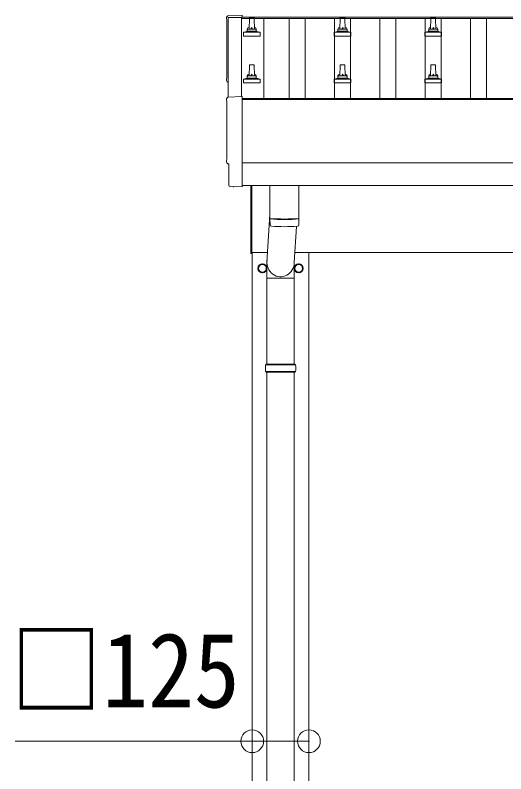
# Model space of a CAD drawing. Units: millimetres at full size, sheet at 1:50; details may follow other scales. Extents: x -14053 to 14053, y -9700 to 9700.
# Drawn here: x -8898 to -7816, y -3403 to -1730 of the extents above; entities that cross this region are included whole.
import ezdxf
from ezdxf.enums import TextEntityAlignment as Align

# ---------------------------------------------------------------- set-up
doc = ezdxf.new("R2010")
doc.units = ezdxf.units.MM
doc.header["$LTSCALE"] = 50
doc.header["$PDMODE"] = 32
doc.header["$PDSIZE"] = 50
for name, color, linetype, lineweight in [('0-1_Defpoints', 4, 'Continuous', 9), ('0-2_TEXT1', 5, 'Continuous', 5), ('0-3_SHAPE', 7, 'Continuous', 9), ('0-6_PARTS1', 6, 'Continuous', 9)]:
    doc.layers.add(name, color=color, linetype=linetype, lineweight=lineweight)
doc.styles.add('ＭＳ ゴシック', font='')
doc.styles.get('ＭＳ ゴシック').set_extended_font_data('MS Gothic')

msp = doc.modelspace()

# ---------------------------------------------------------------- linework, layer by layer
at = {"layer": '0-1_Defpoints'}
for p, q in [((-8428.38, -1911.26), (-8428.38, -1735.22)), ((-8428.38, -1735.22), (-8399.38, -1735.22)), ((-8399.38, -1734.26), (-2998.88, -1734.26)), ((-8399.38, -1734.26), (-8399.38, -1737.85)), ((-8399.38, -1735.22), (-8399.38, -1909.74)), ((-8399.38, -1737.85), (-2976.38, -1737.85)), ((-8397.38, -1913.87), (-2998.88, -1913.87)), ((-8397.38, -1915.76), (-2976.38, -1915.76)), ((-2998.88, -2055.65), (-8397.38, -2055.65)), ((-8397.38, -2105.47), (-2998.88, -2105.47)), ((-8378.38, -2255.87), (-8378.38, -2105.47)), ((-8376.38, -2105.47), (-8376.38, -2255.87)), ((-8417.01, -2108.5), (-8423.93, -2108.13)), ((-8397.38, -2107.49), (-8397.38, -2108.5)), ((-8376.38, -2255.87), (-8378.38, -2255.87)), ((-8376.38, -2253.37), (-8341.58, -2253.37)), ((-8375.38, -2253.37), (-8375.38, -5108.37)), ((-2998.42, -2253.37), (-8281.47, -2253.37)), ((-8250.38, -5108.37), (-8250.38, -2253.37)), ((-8344.28, -2288.12), (-8344.38, -2288.12)), ((-8344.28, -2288.62), (-8344.38, -2288.62)), ((-8281.48, -2288.12), (-8281.38, -2288.12)), ((-8281.48, -2288.62), (-8281.38, -2288.62))]:
    msp.add_line(p, q, dxfattribs=at)
for points in [[(-8428.95, -1731.86), (-8397.38, -1730.21), (-8397.38, -1734.26)], [(-8428.95, -1911.29), (-8397.38, -1909.64), (-8397.38, -2107.49)], [(-8426.77, -2105.14), (-8426.77, -2058.11), (-8427.37, -2058.11)], [(-8416.27, -2108.22), (-8415.61, -2107.59), (-8397.38, -2108.5)]]:
    msp.add_lwpolyline(points, dxfattribs=at)
for points in [[(-8352.88, -2278.56), (-8361.38, -2283.46), (-8361.38, -2293.28), (-8352.88, -2298.19), (-8344.38, -2293.28), (-8344.38, -2283.46)], [(-8272.88, -2278.56), (-8264.38, -2283.46), (-8264.38, -2293.28), (-8272.88, -2298.19), (-8281.38, -2293.28), (-8281.38, -2283.46)]]:
    msp.add_lwpolyline(points, close=True, dxfattribs=at)
for centre, radius in [((-8352.88, -2288.37), 10), ((-8352.88, -2288.37), 8.5), ((-8272.88, -2288.37), 10), ((-8272.88, -2288.37), 8.5)]:
    msp.add_circle(centre, radius, dxfattribs=at)
for centre, start, end in [((-8352.88, -2288.37), 171.25399, 188.74601), ((-8352.88, -2288.37), 111.25399, 128.74601), ((-8352.88, -2288.37), 51.25399, 68.74601), ((-8352.88, -2288.37), 1.66581, 8.74601), ((-8352.88, -2288.37), 351.25399, 358.33419), ((-8272.88, -2288.37), 171.25399, 178.33419), ((-8272.88, -2288.37), 181.66581, 188.74601), ((-8272.88, -2288.37), 111.25399, 128.74601), ((-8272.88, -2288.37), 51.25399, 68.74601), ((-8272.88, -2288.37), 351.25399, 8.74601), ((-8352.88, -2288.37), 231.25399, 248.74601), ((-8352.88, -2288.37), 291.25399, 308.74601), ((-8272.88, -2288.37), 231.25399, 248.74601), ((-8272.88, -2288.37), 291.25399, 308.74601)]:
    msp.add_arc(centre, 8.6, start, end, dxfattribs=at)
for centre, major_axis, ratio, start_param, end_param in [((-8428.8, -1734.85), (-3, 0), 0.99863, 4.7647489, 6.2979817), ((-13194.66, -1805.28), (4763.38, 0), 0.99863, 6.2686928, 6.2979817), ((-8427.37, -1874.28), (-4.41, 0), 0.99863, 6.2686928, 7.6252171), ((-8428.8, -1914.29), (-3, 0), 0.99863, 4.7647489, 6.2979817), ((-13194.66, -1984.71), (4763.38, 0), 0.99863, 6.2686928, 6.2979817), ((-8427.37, -2053.71), (-4.41, 0), 0.99863, 6.2686928, 7.8539816), ((-8423.77, -2105.13), (-2.18, -2.07), 0.9974, 5.5252311, 7.0411395), ((-8416.96, -2107.5), (-0.727, -0.69), 0.9974, 0.7579542, 1.5707963)]:
    msp.add_ellipse(centre, major_axis=major_axis, ratio=ratio, start_param=start_param, end_param=end_param, dxfattribs=at)
at = {"layer": '0-2_TEXT1'}
for p, q in [((-8382.38, -1760.78), (-8381.65, -1737.25)), ((-8380.65, -1736.28), (-8372.11, -1736.28)), ((-8371.11, -1737.25), (-8370.38, -1760.78)), ((-8182.38, -1760.78), (-8181.65, -1737.25)), ((-8180.65, -1736.28), (-8172.11, -1736.28)), ((-8171.11, -1737.25), (-8170.38, -1760.78)), ((-7982.38, -1760.78), (-7981.65, -1737.25)), ((-7980.65, -1736.28), (-7972.11, -1736.28)), ((-7971.11, -1737.25), (-7970.38, -1760.78)), ((-8394.63, -1776.28), (-8394.63, -1768.56)), ((-8394.25, -1767.78), (-8358.51, -1767.78)), ((-8393.87, -1767.59), (-8387.14, -1765.96)), ((-8386.76, -1765.78), (-8366, -1765.78)), ((-8386.38, -1764.99), (-8386.38, -1760.78)), ((-8385.38, -1760.78), (-8367.38, -1760.78)), ((-8366.38, -1764.99), (-8366.38, -1760.78)), ((-8358.89, -1767.59), (-8365.62, -1765.96)), ((-8358.13, -1776.28), (-8358.13, -1768.56)), ((-8194.63, -1776.28), (-8194.63, -1768.56)), ((-8194.25, -1767.78), (-8158.51, -1767.78)), ((-8193.87, -1767.59), (-8187.14, -1765.96)), ((-8186.76, -1765.78), (-8166, -1765.78)), ((-8186.38, -1764.99), (-8186.38, -1760.78)), ((-8185.38, -1760.78), (-8167.38, -1760.78)), ((-8166.38, -1764.99), (-8166.38, -1760.78)), ((-8158.89, -1767.59), (-8165.62, -1765.96)), ((-8158.13, -1776.28), (-8158.13, -1768.56)), ((-7994.63, -1776.28), (-7994.63, -1768.56)), ((-7994.25, -1767.78), (-7958.51, -1767.78)), ((-7993.87, -1767.59), (-7987.14, -1765.96)), ((-7986.76, -1765.78), (-7966, -1765.78)), ((-7986.38, -1764.99), (-7986.38, -1760.78)), ((-7985.38, -1760.78), (-7967.38, -1760.78)), ((-7966.38, -1764.99), (-7966.38, -1760.78)), ((-7958.89, -1767.59), (-7965.62, -1765.96)), ((-7958.13, -1776.28), (-7958.13, -1768.56)), ((-8358.13, -1776.28), (-8394.63, -1776.28)), ((-8158.13, -1776.28), (-8194.63, -1776.28)), ((-7958.13, -1776.28), (-7994.63, -1776.28)), ((-8380.65, -1839.61), (-8372.11, -1839.61)), ((-8180.65, -1839.61), (-8172.11, -1839.61)), ((-7980.65, -1839.61), (-7972.11, -1839.61)), ((-8382.38, -1864.11), (-8381.65, -1840.59)), ((-8371.11, -1840.59), (-8370.38, -1864.11)), ((-8182.38, -1864.11), (-8181.65, -1840.59)), ((-8171.11, -1840.59), (-8170.38, -1864.11)), ((-7982.38, -1864.11), (-7981.65, -1840.59)), ((-7971.11, -1840.59), (-7970.38, -1864.11)), ((-8394.63, -1879.61), (-8394.63, -1871.9)), ((-8394.25, -1871.11), (-8358.51, -1871.11)), ((-8393.87, -1870.92), (-8387.14, -1869.29)), ((-8386.76, -1869.11), (-8366, -1869.11)), ((-8386.38, -1868.32), (-8386.38, -1864.11)), ((-8385.38, -1864.11), (-8367.38, -1864.11)), ((-8366.38, -1868.32), (-8366.38, -1864.11)), ((-8358.89, -1870.92), (-8365.62, -1869.29)), ((-8358.13, -1879.61), (-8358.13, -1871.9)), ((-8194.63, -1879.61), (-8194.63, -1871.9)), ((-8194.25, -1871.11), (-8158.51, -1871.11)), ((-8193.87, -1870.92), (-8187.14, -1869.29)), ((-8186.76, -1869.11), (-8166, -1869.11)), ((-8186.38, -1868.32), (-8186.38, -1864.11)), ((-8185.38, -1864.11), (-8167.38, -1864.11)), ((-8166.38, -1868.32), (-8166.38, -1864.11)), ((-8158.89, -1870.92), (-8165.62, -1869.29)), ((-8158.13, -1879.61), (-8158.13, -1871.9)), ((-7994.63, -1879.61), (-7994.63, -1871.9)), ((-7994.25, -1871.11), (-7958.51, -1871.11)), ((-7993.87, -1870.92), (-7987.14, -1869.29)), ((-7986.76, -1869.11), (-7966, -1869.11)), ((-7986.38, -1868.32), (-7986.38, -1864.11)), ((-7985.38, -1864.11), (-7967.38, -1864.11)), ((-7966.38, -1868.32), (-7966.38, -1864.11)), ((-7958.89, -1870.92), (-7965.62, -1869.29)), ((-7958.13, -1879.61), (-7958.13, -1871.9)), ((-8358.13, -1879.61), (-8394.63, -1879.61)), ((-8158.13, -1879.61), (-8194.63, -1879.61)), ((-7958.13, -1879.61), (-7994.63, -1879.61))]:
    msp.add_line(p, q, dxfattribs=at)
at = {"layer": '0-2_TEXT1', "color": 4, "lineweight": 9}
for p, q in [((-8349.88, -1737.85), (-8349.88, -1913.87)), ((-8293.88, -1913.87), (-8293.88, -1737.85)), ((-8258.88, -1913.87), (-8258.88, -1737.85)), ((-8193.88, -1913.87), (-8193.88, -1737.85)), ((-8158.88, -1913.87), (-8158.88, -1737.85)), ((-8093.88, -1913.87), (-8093.88, -1737.85)), ((-8058.88, -1913.87), (-8058.88, -1737.85)), ((-7993.88, -1913.87), (-7993.88, -1737.85)), ((-7958.88, -1913.87), (-7958.88, -1737.85)), ((-7893.88, -1913.87), (-7893.88, -1737.85)), ((-7858.88, -1913.87), (-7858.88, -1737.85))]:
    msp.add_line(p, q, dxfattribs=at)
at = {"layer": '0-2_TEXT1'}
for centre, radius, start, end in [((-8380.65, -1737.28), 1, 90, 178.60509), ((-8372.11, -1737.28), 1, 1.39491, 90), ((-8180.65, -1737.28), 1, 90, 178.60509), ((-8172.11, -1737.28), 1, 1.39491, 90), ((-7980.65, -1737.28), 1, 90, 178.60509), ((-7972.11, -1737.28), 1, 1.39491, 90), ((-8393.63, -1768.56), 1, 103.62699, 180), ((-8387.38, -1764.99), 1, 283.62699, 0), ((-8382.3, -1761.41), 4.13, 90, 171.17633), ((-8385.38, -1761.78), 1, 90, 180), ((-8373.05, -1760.78), 4.83, 133.60282, 180), ((-8379.71, -1760.78), 4.83, 0, 46.39718), ((-8370.47, -1761.41), 4.13, 8.82367, 90), ((-8367.38, -1761.78), 1, 0, 90), ((-8365.38, -1764.99), 1, 180, 256.37301), ((-8359.13, -1768.56), 1, 0, 76.37301), ((-8193.63, -1768.56), 1, 103.62699, 180), ((-8187.38, -1764.99), 1, 283.62699, 0), ((-8182.3, -1761.41), 4.13, 90, 171.17633), ((-8185.38, -1761.78), 1, 90, 180), ((-8173.05, -1760.78), 4.83, 133.60282, 180), ((-8179.71, -1760.78), 4.83, 0, 46.39718), ((-8170.47, -1761.41), 4.13, 8.82367, 90), ((-8167.38, -1761.78), 1, 0, 90), ((-8165.38, -1764.99), 1, 180, 256.37301), ((-8159.13, -1768.56), 1, 0, 76.37301), ((-7993.63, -1768.56), 1, 103.62699, 180), ((-7987.38, -1764.99), 1, 283.62699, 0), ((-7982.3, -1761.41), 4.13, 90, 171.17633), ((-7985.38, -1761.78), 1, 90, 180), ((-7973.05, -1760.78), 4.83, 133.60282, 180), ((-7979.71, -1760.78), 4.83, 0, 46.39718), ((-7970.47, -1761.41), 4.13, 8.82367, 90), ((-7967.38, -1761.78), 1, 0, 90), ((-7965.38, -1764.99), 1, 180, 256.37301), ((-7959.13, -1768.56), 1, 0, 76.37301), ((-8380.65, -1840.61), 1, 90, 178.60509), ((-8372.11, -1840.61), 1, 1.39491, 90), ((-8180.65, -1840.61), 1, 90, 178.60509), ((-8172.11, -1840.61), 1, 1.39491, 90), ((-7980.65, -1840.61), 1, 90, 178.60509), ((-7972.11, -1840.61), 1, 1.39491, 90), ((-8393.63, -1871.9), 1, 103.62699, 180), ((-8387.38, -1868.32), 1, 283.62699, 0), ((-8382.3, -1864.74), 4.13, 90, 171.17633), ((-8385.38, -1865.11), 1, 90, 180), ((-8373.05, -1864.11), 4.83, 133.60282, 180), ((-8379.71, -1864.11), 4.83, 0, 46.39718), ((-8370.47, -1864.74), 4.13, 8.82367, 90), ((-8367.38, -1865.11), 1, 0, 90), ((-8365.38, -1868.32), 1, 180, 256.37301), ((-8359.13, -1871.9), 1, 0, 76.37301), ((-8193.63, -1871.9), 1, 103.62699, 180), ((-8187.38, -1868.32), 1, 283.62699, 0), ((-8182.3, -1864.74), 4.13, 90, 171.17633), ((-8185.38, -1865.11), 1, 90, 180), ((-8173.05, -1864.11), 4.83, 133.60282, 180), ((-8179.71, -1864.11), 4.83, 0, 46.39718), ((-8170.47, -1864.74), 4.13, 8.82367, 90), ((-8167.38, -1865.11), 1, 0, 90), ((-8165.38, -1868.32), 1, 180, 256.37301), ((-8159.13, -1871.9), 1, 0, 76.37301), ((-7993.63, -1871.9), 1, 103.62699, 180), ((-7987.38, -1868.32), 1, 283.62699, 0), ((-7982.3, -1864.74), 4.13, 90, 171.17633), ((-7985.38, -1865.11), 1, 90, 180), ((-7973.05, -1864.11), 4.83, 133.60282, 180), ((-7979.71, -1864.11), 4.83, 0, 46.39718), ((-7970.47, -1864.74), 4.13, 8.82367, 90), ((-7967.38, -1865.11), 1, 0, 90), ((-7965.38, -1868.32), 1, 180, 256.37301), ((-7959.13, -1871.9), 1, 0, 76.37301)]:
    msp.add_arc(centre, radius, start, end, dxfattribs=at)
at = {"layer": '0-3_SHAPE'}
for p, q in [((-8336.38, -2105.47), (-8336.38, -2178.52)), ((-8272.38, -2105.47), (-8272.38, -2178.52)), ((-8336.38, -2168.95), (-8342.94, -2275.41)), ((-8336.18, -2192.5), (-8336.41, -2179.52)), ((-8331.91, -2178.8), (-8331.89, -2179.8)), ((-8276.86, -2178.8), (-8276.87, -2179.8)), ((-8272.35, -2179.52), (-8272.58, -2192.5)), ((-8277.92, -2195.8), (-8282.82, -2275.41)), ((-8343.03, -2310.08), (-8343.03, -2275.41)), ((-8282.73, -2310.08), (-8282.73, -2275.41)), ((-8343.03, -2310.08), (-8312.88, -2310.08)), ((-8342.88, -2310.08), (-8342.88, -2499.37)), ((-8282.73, -2310.08), (-8312.88, -2310.08)), ((-8282.88, -2310.08), (-8282.88, -2499.37)), ((-8279.88, -2501.37), (-8345.88, -2501.37)), ((-8280.88, -2499.37), (-8344.88, -2499.37)), ((-8344.88, -2499.37), (-8344.88, -2501.37)), ((-8280.88, -2499.37), (-8280.88, -2501.37)), ((-8279.88, -2515.37), (-8345.88, -2515.37)), ((-8344.88, -2517.37), (-8344.88, -2515.37)), ((-8280.88, -2517.37), (-8344.88, -2517.37)), ((-8342.88, -2517.37), (-8342.88, -3449.37)), ((-8282.88, -2517.37), (-8282.88, -3449.37)), ((-8280.88, -2517.37), (-8280.88, -2515.37))]:
    msp.add_line(p, q, dxfattribs=at)
for centre, radius, start, end in [((-8304.38, -1698.79), 480.8, 266.18381, 273.81619), ((-8304.38, -1699.79), 480.8, 266.18381, 273.81619), ((-8332.76, -2192.27), 3.43, 183.91307, 262.91645), ((-8304.39, -1676.81), 519.67, 266.82357, 273.17802), ((-8276, -2192.27), 3.43, 277.00994, 356.09787), ((-8297.13, -2508.37), 49.25, 171.82876, 180.00002), ((-8297.13, -2508.37), 49.25, 180.00002, 188.17127), ((-8328.63, -2508.37), 49.25, 359.99998, 8.17124), ((-8328.63, -2508.37), 49.25, 351.82873, 359.99998)]:
    msp.add_arc(centre, radius, start, end, dxfattribs=at)
msp.add_ellipse((-8312.88, -2275.41), major_axis=(0, -31.56), ratio=0.952301, start_param=4.5832251, end_param=7.8539816, dxfattribs=at)
at = {"layer": '0-6_PARTS1'}
for q in [(-8898.01, -3330.87), (-8250.38, -3330.87)]:
    msp.add_line((-8375.38, -3330.87), q, dxfattribs=at)
for p in [(-8375.38, -3330.87), (-8250.38, -3330.87)]:
    msp.add_point(p, dxfattribs=at)

# ---------------------------------------------------------------- texts
at = {"layer": '0-6_PARTS1', "color": 7, "style": 'ＭＳ ゴシック', "width": 0.9}
msp.add_text('□125', height=165, dxfattribs=at).set_placement((-8908.56, -3305.87), align=Align.BOTTOM_LEFT)

doc.saveas('drawing.dxf')
